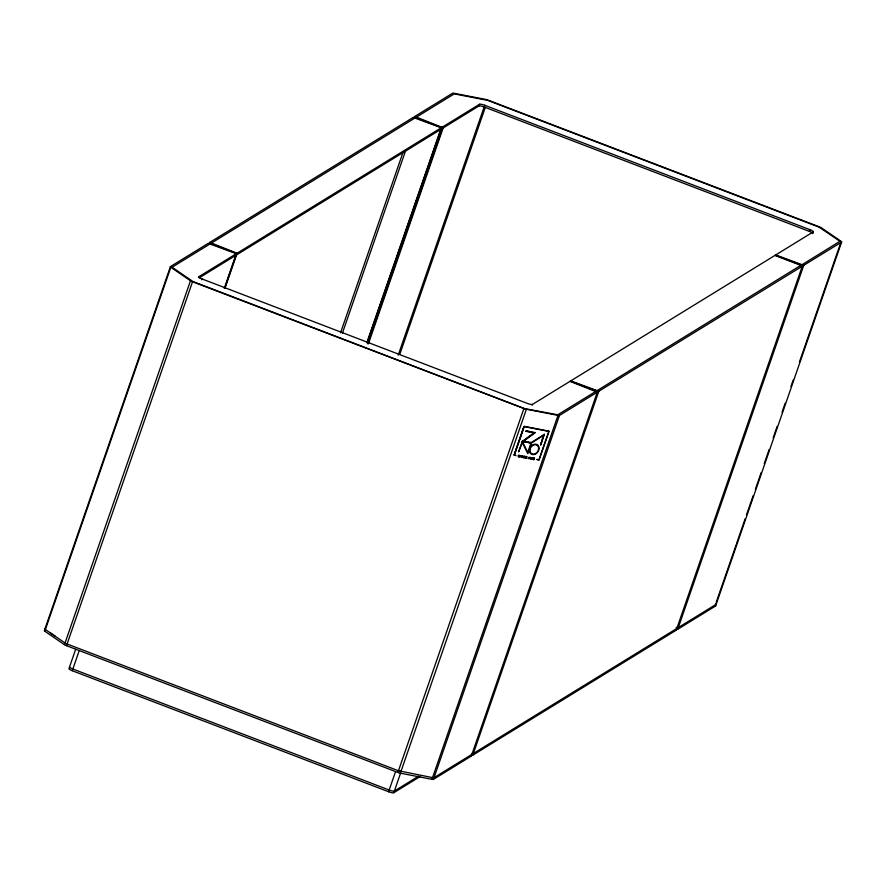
<?xml version="1.0" encoding="UTF-8"?>
<svg xmlns="http://www.w3.org/2000/svg" width="886" height="886" viewBox="0 0 886 886"><rect width="100%" height="100%" fill="white"/><g stroke="black" fill="none" stroke-linecap="round" stroke-linejoin="round"><path stroke-width="1.33" d="M518.321 456.235L518.365 456.312A1.218 0.964 -55.6 0 0 518.62 456.467L518.72 456.511M525.387 408.911L192.926 281.515L172.094 267.24L209.96 243.982L236.307 253.706L224.302 288.393M532.242 458.693L531.367 458.483L531.522 459.236A1.85 1.473 -55.5 0 0 531.821 459.302L531.689 458.56L532.187 459.247M519.185 456.268L518.321 455.659L519.096 455.182M531.666 458.56L531.821 457.763M519.196 455.858L519.517 456.334L518.952 455.803M533.582 459.402L533.294 458.427M523.737 456.822L524.18 457.541L523.87 456.7M531.379 458.538L531.39 459.158M523.847 456.368L523.659 457.652A1.307 1.041 -55.6 0 0 524.191 457.807A1.307 1.041 -55.6 0 1 523.626 457.619M530.913 458.095L530.692 457.475L530.869 458.25M529.673 457.829L530.426 458.516L529.861 457.541M366.926 342.406L441.25 127.783L414.903 118.059L211.455 243.063L237.094 253.23L225.088 287.906M532.397 458.029L531.611 457.852M533.582 458.45L534.524 458.616L534.125 458.084A1.816 1.44 -55.6 0 0 533.837 458.04L533.87 458.062A1.816 1.44 -55.6 0 1 534.158 458.106L534.468 458.738L533.815 458.272M534.258 458.538L533.737 458.66M800.279 266.442L799.936 265.025L774.929 255.434M775.715 254.946L802.074 264.681L839.939 241.291L819.096 227.148L487.721 100.384L454.252 93.883L416.398 117.14L442.036 127.307L367.313 343.103M416.398 117.14L417.029 117.716M570.772 380.869L597.12 390.604L800.601 265.479M521.621 455.803C522.341 457.586 523.526 454.54 522.585 457.508L522.231 457.364M529.662 458.416L529.983 458.915M533.782 459.435L533.749 458.926M540.659 444.938L544.281 434.35L540.659 444.938L543.428 435.447L531.5 442.978L527.834 453.71L522.319 442.623L518.62 451.904L522.275 441.35L533.937 432.911L525.974 430.817L535.144 432.589L523.526 441.062L535.144 432.589M224.69 288.149L236.695 253.474L212.23 244.104A3.489 0.687 19.1 0 0 208.265 243.34L170.411 266.597L44.389 630.522A3.489 0.687 19.1 0 0 44.798 631.209L64.457 644.687A3.489 0.687 19.1 0 0 66.505 645.684L397.88 772.448A3.489 0.687 19.1 0 0 400.372 773.19L431.969 779.326A3.489 0.687 19.1 0 0 433.442 779.359L471.297 756.101L597.319 392.166A3.489 0.687 19.1 0 0 594.86 390.482L570.385 381.113M44.798 631.209L170.821 267.284A3.489 0.687 19.1 0 1 170.411 266.597M64.457 644.687L190.479 280.751L170.821 267.284M66.505 645.684L192.528 281.759A3.489 0.687 19.1 0 1 190.479 280.751M198.519 277.595L198.807 276.753L479.525 104.271A4.585 0.908 19.1 0 1 484.742 105.279L809.97 229.695A4.585 0.908 19.1 0 1 813.215 231.91L812.628 233.616A4.585 0.908 19.1 0 0 809.383 231.39L484.155 106.973A4.585 0.908 19.1 0 0 478.938 105.966L441.45 129.002M201.764 279.821L202.052 278.968A4.585 0.908 19.1 0 1 198.807 276.753M75.664 649.283L69.008 668.498A4.585 0.908 19.1 0 0 72.253 670.724L388.577 791.73A4.585 0.908 19.1 0 0 393.794 792.737L420.285 776.468M72.253 670.724L78.909 651.509M340.534 332.815L403.052 152.259M342.45 333.047L405.788 150.166M367.358 342.062L441.638 127.551L417.173 118.181A3.489 0.687 19.1 0 0 413.208 117.417L209.76 242.421A3.489 0.687 19.1 0 0 212.23 244.104M367.712 343.779L442.801 126.931M368.41 343.79L443.498 126.953M478.938 105.966L479.525 104.271M398.202 355.153L484.742 105.279M399.841 354.19L485.329 107.306M388.577 791.73L395.234 772.514M397.88 772.448L523.903 408.524A3.489 0.687 19.1 0 0 526.395 409.254L557.992 415.39A3.489 0.687 19.1 0 0 559.465 415.423L597.319 392.166M400.372 773.19L526.395 409.254M393.794 792.737L400.45 773.522M536.916 459.612L539.098 460.055L549.098 431.172L523.98 426.288L514.024 455.182L516.029 455.57L514.301 454.95L524.124 426.587L548.777 431.393L538.965 459.756L537.049 459.38M514.334 454.972L524.124 426.587M532.198 405.245L532.497 404.393L813.215 231.91M520.879 455.526L519.938 456.977L520.78 455.603M521.577 455.659C520.414 459.535 521.987 454.474 522.197 457.298M522.408 456.921L522.74 455.969M525.354 458.051L525.852 456.489C529.307 456.678 524.634 457.143 526.594 457.209M527.801 452.447L531.002 443.044L522.275 441.35L527.757 452.414M526.605 458.306L525.32 458.018L525.852 456.489M528.311 458.616L529.252 457.176L528.399 458.549M431.969 779.326L557.992 415.39M433.442 779.359L559.465 415.423M594.949 391.08L595.248 390.239M471.319 755.138A3.489 0.687 19.1 0 0 472.792 755.171L598.814 391.247L802.262 266.243A3.489 0.687 19.1 0 0 799.803 264.549L775.316 255.19M809.383 231.39L809.97 229.695M472.792 755.171L676.24 630.167L802.262 266.243L800.567 265.59M676.273 629.215A3.489 0.687 19.1 0 0 677.735 629.248L803.757 265.324L841.611 242.066A3.489 0.687 19.1 0 0 841.202 241.38L821.543 227.901A3.489 0.687 19.1 0 0 819.495 226.905L488.12 100.14A3.489 0.687 19.1 0 0 485.628 99.409L454.031 93.274A3.489 0.687 19.1 0 0 452.558 93.24L414.703 116.498A3.489 0.687 19.1 0 0 417.173 118.181M715.478 604.462L715.766 603.61M716.22 602.325L736.233 544.525M736.676 543.24L745.126 518.831M746.466 514.976L753.133 495.706M755.359 489.293L757.585 482.87M758.028 481.585L761.14 472.592M764.253 463.599L769.148 449.468M773.146 437.905L777.155 426.343M782.05 412.223L785.162 403.23M790.943 386.529L793.169 380.105M799.393 362.119L820.303 301.749M820.746 300.465L840.759 242.664M677.735 629.248L715.589 605.991L841.611 242.066M534.269 459.347L534.125 458.859M530.282 458.859L530.825 458.217M518.421 455.404L519.318 455.537M534.214 458.627L533.571 458.128M533.128 458.937L533.317 459.579A1.861 1.473 -55.6 0 0 533.616 459.657L533.782 459.402M518.321 456.212L518.454 456.7A2.115 1.683 -55.6 0 0 518.875 456.777M519.329 456.578L518.93 456.777M525.165 456.511L524.733 456.279A1.451 1.152 -55.6 0 0 524.191 456.201L524.224 456.235M523.87 456.622L524.523 456.511M530.47 458.14L529.917 457.907L530.592 457.741M544.314 434.373L531.312 442.546L523.493 441.029M199.272 277.805L235.72 255.412M236.507 254.924L440.663 129.489M418.569 776.18L394.381 791.043A4.585 0.908 19.1 0 1 389.164 790.024L72.84 669.019A4.585 0.908 19.1 0 1 69.606 666.804M519.185 456.722L518.731 456.489M530.581 458.051L530.437 457.386M531.788 457.73L532.087 457.719A1.861 1.473 -55.6 0 1 532.464 457.796L532.597 458.405L531.799 458.195M533.87 459.635L533.294 459.103M209.96 243.982L211.245 244.148M525.763 431.305L533.893 432.877M522.319 441.372L531.046 443.066M526.417 457.541L525.786 457.84L526.782 457.962M44.976 628.827A3.489 0.687 19.1 0 0 45.385 629.514L65.043 642.992A3.489 0.687 19.1 0 0 67.092 643.989L398.467 770.754L432.567 777.62A3.489 0.687 19.1 0 0 434.029 777.653L471.884 754.396A3.489 0.687 19.1 0 0 471.773 753.942M398.467 770.754L399.763 771.185M413.208 117.417L414.903 118.059M209.76 242.421L211.455 243.063M597.12 390.604L598.814 391.247A3.489 0.687 19.1 0 1 594.86 390.482M569.986 381.357L595.625 391.523L557.77 414.781L525.719 408.789M202.052 278.968L527.281 403.385A4.585 0.908 19.1 0 0 532.497 404.393M192.528 281.759L523.903 408.524M519.296 455.526L518.72 455.692M523.404 456.932L523.471 457.464M50.303 632.881L55.209 636.248M471.917 753.443A3.489 0.687 19.1 0 0 473.379 753.477L676.826 628.473A3.489 0.687 19.1 0 0 676.417 627.786M803.757 265.324A3.489 0.687 19.1 0 1 799.803 264.549M716.054 603.831A3.489 0.687 19.1 0 1 716.187 604.296L678.333 627.554A3.489 0.687 19.1 0 1 676.251 627.388M715.467 605.526A3.489 0.687 19.1 0 1 715.589 605.991M470.887 755.415A3.489 0.687 19.1 0 1 471.297 756.101M675.83 629.481A3.489 0.687 19.1 0 1 676.24 630.167M532.984 459.181L533.029 459.203M535.543 454.064A5.615 4.463 -55.6 0 0 537.669 444.938A5.615 4.463 -55.6 0 0 529.551 449.158A5.615 4.463 -55.6 0 0 535.543 454.064M535.454 453.632A5.061 4.02 -55.6 0 0 537.37 445.414A5.061 4.02 -55.6 0 0 530.061 449.213A5.061 4.02 -55.6 0 0 535.454 453.632"/></g></svg>
